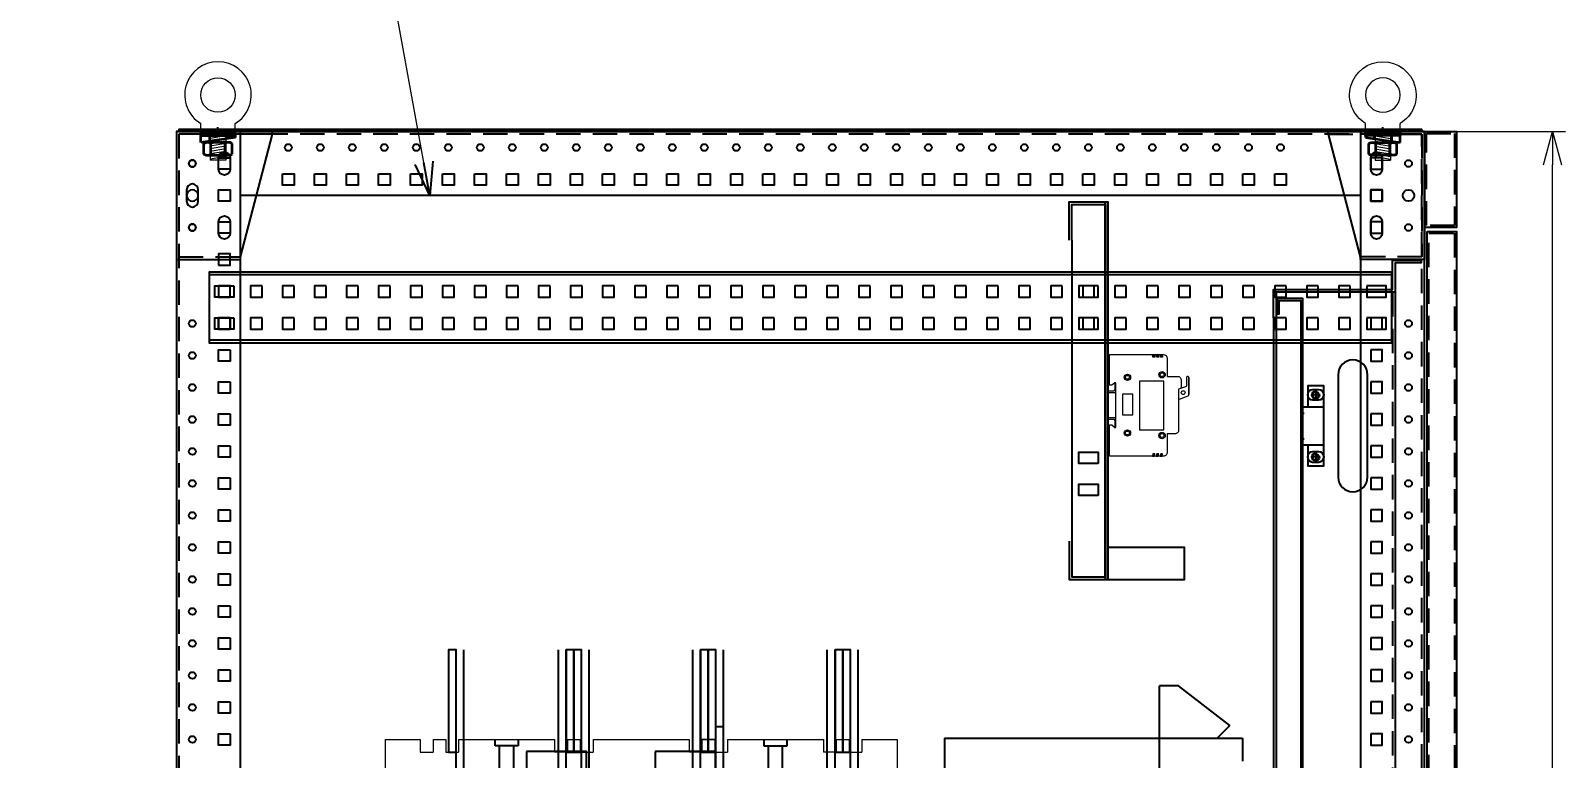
# Model space of a CAD drawing. Header units: millimetres. Extents: x 173893 to 258446, y -176540 to -123824.
# Drawn here: x 202005 to 203204, y -139556 to -138988 of the extents above; entities that cross this region are included whole.
import ezdxf

# ---------------------------------------------------------------- set-up
doc = ezdxf.new("R2010")
doc.units = ezdxf.units.MM
doc.header["$LTSCALE"] = 3
for name, pattern in [('ACAD_ISO04W100', [30, 24, -3, 0, -3]), ('CACHE2', [4.7625, 3.175, -1.5875]), ('HIDDEN', [9.525, 6.35, -3.175])]:
    doc.linetypes.add(name, pattern=pattern)
doc.layers.add('@.DM. KÍCH THƯỚC', color=8, linetype='Continuous', transparency=0.2)
for name, color, linetype in [('@.DM. NÉT CHÍNH', 7, 'Continuous'), ('@.DM. NÉT ĐỤC', 2, 'Continuous'), ('@.VISIBLE', 7, 'Continuous'), ('centerline', 6, 'ACAD_ISO04W100'), ('EQUIPMENT', 4, 'Continuous'), ('equipments', 2, 'Continuous'), ('Thiet bi', 7, 'Continuous')]:
    doc.layers.add(name, color=color, linetype=linetype)
doc.layers.add('FORT', color=2, linetype='Continuous', lineweight=35)
doc.layers.add('POINTILLE', color=8, linetype='CACHE2', lineweight=25)
doc.styles.add('Ann_w01', font='romans.shx', dxfattribs={"width": 0.6, "bigfont": 'chineset.shx'})
doc.dimstyles.new('Dim 01_SC20', dxfattribs={"dimscale": 20, "dimtxt": 2, "dimasz": 1.3, "dimexe": 0.5, "dimexo": 0.5, "dimgap": 0.5, "dimtad": 1, "dimdec": 1, "dimzin": 12, "dimdsep": 46, "dimtxsty": 'Ann_w01', "dimblk": 'OPEN30', "dimcen": 1.5, "dimclrd": 6, "dimclre": 6, "dimclrt": 3, "dimadec": 1, "dimazin": 3, "dimtm": 1e-09, "dimtfac": 1, "dimtdec": 1, "dimtix": 1, "dimtmove": 0, "dimatfit": 3, "dimldrblk": 'OPEN30', "dimfxl": 1, "dimtolj": 1, "dimlwd": 0, "dimlwe": 0, "dimarcsym": 0})

# ---------------------------------------------------------------- blocks, each defined once
blk = doc.blocks.new('_Open30')
at = {"color": 0, "linetype": 'ByBlock', "lineweight": -2}
for p, q in [((-1, 0.268), (0, 0)), ((0, 0), (-1, -0.268)), ((0, 0), (-1, 0))]:
    blk.add_line(p, q, dxfattribs=at)
blk = doc.blocks.new('*U91')
at = {"color": 1, "lineweight": 5, "ltscale": 2}
for p, q in [((-200, 35), (-172.5, 35)), ((-200, 35), (-200, 0)), ((-162.5, 35), (-152.5, 35)), ((-142.5, 35), (-67.5, 35)), ((-57.5, 35), (-47.5, 35)), ((-37.5, 35), (37.5, 35)), ((57.5, 35), (47.5, 35)), ((67.5, 35), (142.5, 35)), ((152.5, 35), (162.5, 35)), ((172.5, 35), (200, 35)), ((200, 35), (200, 0)), ((200, 0), (-200, 0))]:
    blk.add_line(p, q, dxfattribs=at)
at = {"color": 252, "lineweight": 5, "ltscale": 2}
for p, q in [((-172.5, 35), (-172.5, 25)), ((-172.5, 25), (-162.5, 25)), ((-162.5, 35), (-162.5, 25)), ((-152.5, 35), (-152.5, 25)), ((-152.5, 25), (-142.5, 25)), ((-142.5, 35), (-142.5, 25)), ((-67.5, 35), (-67.5, 25)), ((-57.5, 25), (-67.5, 25)), ((-57.5, 35), (-57.5, 25)), ((-47.5, 35), (-47.5, 25)), ((-47.5, 25), (-37.5, 25)), ((-37.5, 35), (-37.5, 25)), ((37.5, 35), (37.5, 25)), ((47.5, 25), (37.5, 25)), ((47.5, 35), (57.5, 35)), ((47.5, 35), (47.5, 25)), ((57.5, 35), (57.5, 25)), ((57.5, 25), (67.5, 25)), ((67.5, 35), (67.5, 25)), ((142.5, 35), (142.5, 25)), ((152.5, 25), (142.5, 25)), ((152.5, 35), (162.5, 35)), ((152.5, 35), (152.5, 25)), ((162.5, 35), (162.5, 25)), ((162.5, 25), (172.5, 25)), ((172.5, 35), (172.5, 25)), ((-99.5, 0), (-110.5, 0)), ((99.5, 0), (110.5, 0))]:
    blk.add_line(p, q, dxfattribs=at)
at = {"color": 252}
for p, q in [((-114, 30), (-114, 35)), ((-96, 30), (-114, 30)), ((-110.5, 0), (-110.5, 30)), ((-99.5, 0), (-99.5, 30)), ((-96, 35), (-96, 30)), ((96, 35), (96, 30)), ((96, 30), (114, 30)), ((99.5, 0), (99.5, 30)), ((110.5, 0), (110.5, 30)), ((114, 30), (114, 35))]:
    blk.add_line(p, q, dxfattribs=at)
blk = doc.blocks.new('*D614')
at = {"layer": '@.DM. KÍCH THƯỚC', "color": 6, "lineweight": 0, "transparency": 16777216}
for p, q in [((203103.9, -139066.4), (203203.9, -139066.4)), ((203193.9, -141240.4), (203193.9, -139092.4)), ((203103.9, -141266.4), (203203.9, -141266.4))]:
    blk.add_line(p, q, dxfattribs=at)
at = {"layer": 'Defpoints', "color": 0, "transparency": 16777216}
for p in [(203093.9, -139066.4), (203193.9, -139066.4), (203093.9, -141266.4)]:
    blk.add_point(p, dxfattribs=at)
at = {"layer": '@.DM. KÍCH THƯỚC', "color": 6, "lineweight": 0, "transparency": 16777216, "xscale": 26, "yscale": 26, "zscale": 26}
for p, rotation in [((203193.9, -139066.4), 90), ((203193.9, -141266.4), 270)]:
    blk.add_blockref('_Open30', p, dxfattribs=dict(at, rotation=rotation))
at = {"layer": '@.DM. KÍCH THƯỚC', "color": 3, "transparency": 16777216, "insert": (203163.9, -140166.4), "char_height": 40, "attachment_point": 5, "rotation": 90, "style": 'Ann_w01'}
blk.add_mtext('\\A1;2200', dxfattribs=at)
blk = doc.blocks.new('HL012 D')
at = {"color": 6, "linetype": 'Continuous'}
for p, q in [((13.5, 24.3), (6.5, 24.3)), ((10, 20.8), (10, 27.8)), ((10, -27.7), (10, -20.7)), ((13.5, -24.2), (6.5, -24.2))]:
    blk.add_line(p, q, dxfattribs=at)
at = {"layer": 'centerline'}
for p, q in [((-1, 10), (1, 10)), ((-1, -10), (1, -10))]:
    blk.add_line(p, q, dxfattribs=at)
at = {"layer": 'equipments'}
for points in [[(4, -15), (4, -31.5), (16, -31.5), (16, 31.5), (4, 31.5), (4, 15)], [(16, 15), (0, 15), (0, -15), (16, -15)]]:
    blk.add_lwpolyline(points, dxfattribs=at)
for centre in [(10, 24.3), (10, -24.2)]:
    blk.add_circle(centre, 2.5, dxfattribs=at)
at = {"layer": 'equipments', "color": 8}
for centre in [(10, 24.3), (10, -24.2)]:
    blk.add_arc(centre, 3, 0, 270, dxfattribs=at)
blk = doc.blocks.new('A$C95002fa8')
at = {"layer": '@.DM. NÉT CHÍNH'}
blk.add_lwpolyline([(0, 100), (75, 100), (75, 0), (25, 0), (25, 2), (0, 98)], close=True, dxfattribs=at)
at = {"layer": '@.DM. NÉT CHÍNH', "linetype": 'HIDDEN'}
blk.add_lwpolyline([(0, 98), (73, 98), (73, 2), (25, 2)], dxfattribs=at)
at = {"layer": '@.DM. NÉT ĐỤC'}
for points in [[(42, 70.5), (42, 79.5), (33, 79.5), (33, 70.5)], [(42, 45.5), (42, 54.5), (33, 54.5), (33, 45.5)], [(42, 20.5), (42, 29.5), (33, 29.5), (33, 20.5)]]:
    blk.add_lwpolyline(points, close=True, dxfattribs=at)
for centre, radius in [((62.5, 75), 2.7), ((62.5, 50), 4.5), ((62.5, 25), 2.7)]:
    blk.add_circle(centre, radius, dxfattribs=at)
blk = doc.blocks.new('HM12_COTE')
at = {"layer": 'FORT'}
for p, q in [((-11, 9.2), (-9.5, 10)), ((-11, 0.8), (-11, 9.2)), ((-9.5, 0), (-11, 0.8)), ((9.5, 10), (-9.5, 10)), ((-9.5, 0), (9.5, 0)), ((-5.5, 0.8), (-5.5, 9.2)), ((5.5, 0.8), (5.5, 9.2)), ((11, 9.2), (9.5, 10)), ((9.5, 0), (11, 0.8)), ((11, 0.8), (11, 9.2))]:
    blk.add_line(p, q, dxfattribs=at)
for centre, radius, start, end in [((-8.2, 5.1), 4.86, 55.6159, 124.3841), ((-8.2, 4.9), 4.86, 235.6159, 304.3841), ((0, -8.2), 18.2, 72.4121, 107.5879), ((0, 18.2), 18.2, 252.4121, 287.5879), ((8.2, 5.1), 4.86, 55.6159, 124.3841), ((8.2, 4.9), 4.86, 235.6159, 304.3841)]:
    blk.add_arc(centre, radius, start, end, dxfattribs=at)
blk = doc.blocks.new('CALE_M12_IPN')
at = {"layer": 'FORT'}
for p, q in [((-13.5, 3.61), (13.5, 3.61)), ((-13.5, -1.89), (-13.5, 3.61)), ((13.5, 1.89), (-13.5, -1.89)), ((13.5, 3.61), (13.5, 1.89))]:
    blk.add_line(p, q, dxfattribs=at)
at = {"layer": 'POINTILLE'}
for p, q in [((-7, 3.61), (-7, -0.98)), ((7, 3.61), (7, 0.98))]:
    blk.add_line(p, q, dxfattribs=at)
blk = doc.blocks.new('RONDELLE_M12')
at = {"layer": 'FORT'}
blk.add_lwpolyline([(-13.5, 2.5), (-13.5, 0), (13.5, 0), (13.5, 2.5)], close=True, dxfattribs=at)
at = {"layer": 'POINTILLE'}
for p, q in [((-7, 0), (-7, 2.5)), ((7, 0), (7, 2.5))]:
    blk.add_line(p, q, dxfattribs=at)
blk = doc.blocks.new('Lifting Side')
at = {"layer": 'centerline'}
blk.add_line((0, -2), (0, 2), dxfattribs=at)
at = {"layer": 'equipments', "lineweight": 0}
for p, q in [((-13.5, 0), (-13.5, 4.8)), ((13.5, 0), (-13.5, 0)), ((-6, 0), (-6, -24)), ((6, 0), (-6, 0)), ((6, 0), (6, -24)), ((13.5, 0), (13.5, 4.8)), ((6, -24), (-6, -24))]:
    blk.add_line(p, q, dxfattribs=at)
at = {"layer": 'equipments', "color": 8, "lineweight": 0}
for p, q in [((6, -1), (-6, -3)), ((6, -3), (-6, -5)), ((6, -5), (-6, -7)), ((6, -7), (-6, -9)), ((6, -9), (-6, -11)), ((6, -11), (-6, -13)), ((6, -13), (-6, -15)), ((6, -15), (-6, -17)), ((6, -17), (-6, -19)), ((6, -19), (-6, -21)), ((6, -21), (-6, -23))]:
    blk.add_line(p, q, dxfattribs=at)
at = {"layer": 'equipments', "lineweight": 0}
blk.add_circle((0, 27), 13.5, dxfattribs=at)
blk.add_arc((0, 27), 26, 301.2807, 238.7193, dxfattribs=at)
for name, p in [('RONDELLE_M12', (0, -4.5)), ('CALE_M12_IPN', (0, -8.1)), ('HM12_COTE', (0, -20))]:
    blk.add_blockref(name, p)

msp = doc.modelspace()

# ---------------------------------------------------------------- hatches: boundary and pattern name
at = {"lineweight": 9}
h = msp.add_hatch(dxfattribs=at)
h.set_pattern_fill('JIS_STN_2.5', color=256, scale=0.3, style=0)
h.set_pattern_definition([(315, (89798.2347, -101865.3232), (-0.530330086, -0.530330086), []), (315, (89798.7642, -101865.3232), (-0.530330086, -0.530330086), [0.36, -0.15])])
h.paths.add_polyline_path([(202881.39, -139240.66), (202882.92, -139240.66), (202883.31, -139242.62), (202881.78, -139242.62)])
h = msp.add_hatch(dxfattribs=at)
h.set_pattern_fill('JIS_STN_2.5', color=256, scale=0.3, style=0)
h.set_pattern_definition([(315, (89801.2347, -101865.3232), (-0.530330086, -0.530330086), []), (315, (89801.7642, -101865.3232), (-0.530330086, -0.530330086), [0.36, -0.15])])
h.paths.add_polyline_path([(202884.39, -139240.66), (202885.92, -139240.66), (202886.31, -139242.62), (202884.78, -139242.62)])
h = msp.add_hatch(dxfattribs=at)
h.set_pattern_fill('JIS_STN_2.5', color=256, scale=0.3, style=0)
h.set_pattern_definition([(315, (89804.2347, -101865.3232), (-0.530330086, -0.530330086), []), (315, (89804.7642, -101865.3232), (-0.530330086, -0.530330086), [0.36, -0.15])])
h.paths.add_polyline_path([(202887.39, -139240.66), (202888.92, -139240.66), (202889.31, -139242.62), (202887.78, -139242.62)])
h = msp.add_hatch(dxfattribs=at)
h.set_pattern_fill('JIS_STN_2.5', color=256, scale=0.3, style=0)
h.set_pattern_definition([(45, (89798.2347, -176695.4772), (-0.530330086, 0.530330086), []), (45, (89798.7642, -176695.4772), (-0.530330086, 0.530330086), [0.36, -0.15])])
h.paths.add_polyline_path([(202881.39, -139320.14), (202882.92, -139320.14), (202883.31, -139318.18), (202881.78, -139318.18)])
h = msp.add_hatch(dxfattribs=at)
h.set_pattern_fill('JIS_STN_2.5', color=256, scale=0.3, style=0)
h.set_pattern_definition([(45, (89801.2347, -176695.4772), (-0.530330086, 0.530330086), []), (45, (89801.7642, -176695.4772), (-0.530330086, 0.530330086), [0.36, -0.15])])
h.paths.add_polyline_path([(202884.39, -139320.14), (202885.92, -139320.14), (202886.31, -139318.18), (202884.78, -139318.18)])
h = msp.add_hatch(dxfattribs=at)
h.set_pattern_fill('JIS_STN_2.5', color=256, scale=0.3, style=0)
h.set_pattern_definition([(45, (89804.2347, -176695.4772), (-0.530330086, 0.530330086), []), (45, (89804.7642, -176695.4772), (-0.530330086, 0.530330086), [0.36, -0.15])])
h.paths.add_polyline_path([(202887.39, -139320.14), (202888.92, -139320.14), (202889.31, -139318.18), (202887.78, -139318.18)])

# ---------------------------------------------------------------- linework, layer by layer
msp.add_line((202903.83, -139267.03), (202901.83, -139267.7), dxfattribs=at)
at = {"color": 2}
for points in [[(202201.88, -139099.4), (202210.88, -139099.4), (202210.88, -139108.4), (202201.88, -139108.4)], [(202226.88, -139099.4), (202235.88, -139099.4), (202235.88, -139108.4), (202226.88, -139108.4)], [(202251.88, -139099.4), (202260.88, -139099.4), (202260.88, -139108.4), (202251.88, -139108.4)], [(202276.88, -139099.4), (202285.88, -139099.4), (202285.88, -139108.4), (202276.88, -139108.4)], [(202301.88, -139099.4), (202310.88, -139099.4), (202310.88, -139108.4), (202301.88, -139108.4)], [(202326.88, -139099.4), (202335.88, -139099.4), (202335.88, -139108.4), (202326.88, -139108.4)], [(202351.88, -139099.4), (202360.88, -139099.4), (202360.88, -139108.4), (202351.88, -139108.4)], [(202376.88, -139099.4), (202385.88, -139099.4), (202385.88, -139108.4), (202376.88, -139108.4)], [(202401.88, -139099.4), (202410.88, -139099.4), (202410.88, -139108.4), (202401.88, -139108.4)], [(202426.88, -139099.4), (202435.88, -139099.4), (202435.88, -139108.4), (202426.88, -139108.4)], [(202451.88, -139099.4), (202460.88, -139099.4), (202460.88, -139108.4), (202451.88, -139108.4)], [(202476.88, -139099.4), (202485.88, -139099.4), (202485.88, -139108.4), (202476.88, -139108.4)], [(202501.88, -139099.4), (202510.88, -139099.4), (202510.88, -139108.4), (202501.88, -139108.4)], [(202526.88, -139099.4), (202535.88, -139099.4), (202535.88, -139108.4), (202526.88, -139108.4)], [(202551.88, -139099.4), (202560.88, -139099.4), (202560.88, -139108.4), (202551.88, -139108.4)], [(202576.88, -139099.4), (202585.88, -139099.4), (202585.88, -139108.4), (202576.88, -139108.4)], [(202601.88, -139099.4), (202610.88, -139099.4), (202610.88, -139108.4), (202601.88, -139108.4)], [(202626.88, -139099.4), (202635.88, -139099.4), (202635.88, -139108.4), (202626.88, -139108.4)], [(202651.88, -139099.4), (202660.88, -139099.4), (202660.88, -139108.4), (202651.88, -139108.4)], [(202676.88, -139099.4), (202685.88, -139099.4), (202685.88, -139108.4), (202676.88, -139108.4)], [(202701.88, -139099.4), (202710.88, -139099.4), (202710.88, -139108.4), (202701.88, -139108.4)], [(202726.88, -139099.4), (202735.88, -139099.4), (202735.88, -139108.4), (202726.88, -139108.4)], [(202751.88, -139099.4), (202760.88, -139099.4), (202760.88, -139108.4), (202751.88, -139108.4)], [(202776.88, -139099.4), (202785.88, -139099.4), (202785.88, -139108.4), (202776.88, -139108.4)], [(202801.88, -139099.4), (202810.88, -139099.4), (202810.88, -139108.4), (202801.88, -139108.4)], [(202826.88, -139099.4), (202835.88, -139099.4), (202835.88, -139108.4), (202826.88, -139108.4)], [(202851.88, -139099.4), (202860.88, -139099.4), (202860.88, -139108.4), (202851.88, -139108.4)], [(202876.88, -139099.4), (202885.88, -139099.4), (202885.88, -139108.4), (202876.88, -139108.4)], [(202901.88, -139099.4), (202910.88, -139099.4), (202910.88, -139108.4), (202901.88, -139108.4)], [(202926.88, -139099.4), (202935.88, -139099.4), (202935.88, -139108.4), (202926.88, -139108.4)], [(202951.88, -139099.4), (202960.88, -139099.4), (202960.88, -139108.4), (202951.88, -139108.4)], [(202976.88, -139099.4), (202985.88, -139099.4), (202985.88, -139108.4), (202976.88, -139108.4)]]:
    msp.add_lwpolyline(points, close=True, dxfattribs=at)
at = {"lineweight": 9}
for points in [[(202852.88, -139262.7), (202851.63, -139262.7), (202851.63, -139262.95), (202849.54, -139264.7), (202847.88, -139264.7), (202847.88, -139240.66), (202889.88, -139240.66, -0.4142135), (202892.88, -139243.66), (202892.88, -139257.7), (202900.83, -139257.7, -0.4142136), (202903.83, -139260.7), (202903.83, -139267.03)], [(202901.83, -139267.7), (202901.83, -139299.7, -0.4142136), (202898.83, -139302.7), (202892.88, -139302.7), (202892.88, -139317.14, -0.4142136), (202889.88, -139320.14), (202847.88, -139320.14), (202847.88, -139295.7), (202849.54, -139295.7), (202851.63, -139297.45), (202851.63, -139297.7), (202852.88, -139297.7), (202852.88, -139262.7), (202851.63, -139262.7), (202851.63, -139262.95), (202849.54, -139264.7)], [(202909.83, -139258.7), (202909.83, -139272.01), (202909.83, -139258.7, 0.4142136), (202908.83, -139257.7), (202908.83, -139257.7, 0.4142136), (202907.83, -139258.7), (202907.83, -139264.98, -0.3228228), (202907.15, -139265.93), (202901.83, -139267.7), (202901.83, -139275.7), (202909.19, -139272.94, 0.3126334), (202909.83, -139272.01)]]:
    msp.add_lwpolyline(points, format="xyb", dxfattribs=at)
for points in [[(202881.39, -139240.66), (202882.92, -139240.66), (202883.31, -139242.62), (202881.78, -139242.62)], [(202881.39, -139240.66), (202882.92, -139240.66), (202883.31, -139242.62), (202881.78, -139242.62)], [(202884.39, -139240.66), (202885.92, -139240.66), (202886.31, -139242.62), (202884.78, -139242.62)], [(202884.39, -139240.66), (202885.92, -139240.66), (202886.31, -139242.62), (202884.78, -139242.62)], [(202887.39, -139240.66), (202888.92, -139240.66), (202889.31, -139242.62), (202887.78, -139242.62)], [(202887.39, -139240.66), (202888.92, -139240.66), (202889.31, -139242.62), (202887.78, -139242.62)], [(202881.39, -139320.14), (202882.92, -139320.14), (202883.31, -139318.18), (202881.78, -139318.18)], [(202884.39, -139320.14), (202885.92, -139320.14), (202886.31, -139318.18), (202884.78, -139318.18)], [(202887.39, -139320.14), (202888.92, -139320.14), (202889.31, -139318.18), (202887.78, -139318.18)]]:
    msp.add_lwpolyline(points, close=True, dxfattribs=at)
at = {"color": 8, "lineweight": 9}
msp.add_lwpolyline([(202852.88, -139297.7), (202852.88, -139291.2, 0.4142136), (202851.88, -139290.2), (202847.88, -139290.2, -0.4142136), (202846.88, -139289.2), (202846.88, -139271.2, -0.4142136), (202847.88, -139270.2), (202851.88, -139270.2, 0.4142136), (202852.88, -139269.2), (202852.88, -139262.7), (202851.88, -139262.7), (202851.88, -139268.2, -0.4142136), (202850.88, -139269.2), (202847.88, -139269.2, 0.4142136), (202845.88, -139271.2), (202845.88, -139289.2, 0.4142136), (202847.88, -139291.2), (202850.88, -139291.2, -0.4142136), (202851.88, -139292.2), (202851.88, -139297.7)], format="xyb", close=True, dxfattribs=at)
for points in [[(202871.24, -139299.52), (202890.23, -139299.52), (202890.23, -139261.42), (202871.24, -139261.42)], [(202857.94, -139287.7), (202865.94, -139287.7), (202865.94, -139271.7), (202857.94, -139271.7)]]:
    msp.add_lwpolyline(points, close=True, dxfattribs=at)
msp.add_lwpolyline([(202331.38, -139551.4), (202337.38, -139551.4), (202337.38, -139471.4), (202331.38, -139471.4)], close=True)
msp.add_lwpolyline([(202331.38, -139551.4), (202337.38, -139551.4), (202337.38, -139471.4), (202331.38, -139471.4)], close=True)
at = {"color": 2}
for centre in [(202206.38, -139078.9), (202231.38, -139078.9), (202256.38, -139078.9), (202281.38, -139078.9), (202306.38, -139078.9), (202331.38, -139078.9), (202356.38, -139078.9), (202381.38, -139078.9), (202406.38, -139078.9), (202431.38, -139078.9), (202456.38, -139078.9), (202481.38, -139078.9), (202506.38, -139078.9), (202531.38, -139078.9), (202556.38, -139078.9), (202581.38, -139078.9), (202606.38, -139078.9), (202631.38, -139078.9), (202656.38, -139078.9), (202681.38, -139078.9), (202706.38, -139078.9), (202731.38, -139078.9), (202756.38, -139078.9), (202781.38, -139078.9), (202806.38, -139078.9), (202831.38, -139078.9), (202856.38, -139078.9), (202881.38, -139078.9), (202906.38, -139078.9), (202931.38, -139078.9), (202956.38, -139078.9), (202981.38, -139078.9)]:
    msp.add_circle(centre, 2.7, dxfattribs=at)
at = {"color": 8, "lineweight": 9}
for centre, radius in [((202861.8, -139258.43), 2.5), ((202861.8, -139258.43), 1.5), ((202888.87, -139256.43), 2.5), ((202888.87, -139256.43), 1.5), ((202861.8, -139301.96), 2.5), ((202861.8, -139301.96), 1.5), ((202888.87, -139303.96), 2.5), ((202888.87, -139303.96), 1.5)]:
    msp.add_circle(centre, radius, dxfattribs=at)
at = {"lineweight": 9}
msp.add_circle((202905.39, -139270.4), 1.5, dxfattribs=at)
at = {"layer": '@.DM. NÉT CHÍNH', "linetype": 'Continuous'}
msp.add_line((202818.38, -139151.4), (202818.38, -139386.4), dxfattribs=at)
at = {"layer": '@.DM. NÉT CHÍNH', "color": 1}
for p, q in [((203068.38, -139178.4), (202144.38, -139178.4)), ((203068.38, -139229.4), (202144.38, -139229.4))]:
    msp.add_line(p, q, dxfattribs=at)
at = {"layer": '@.DM. NÉT CHÍNH', "color": 6, "linetype": 'HIDDEN'}
msp.add_line((203068.88, -139191.9), (203068.88, -141040.9), dxfattribs=at)
at = {"layer": '@.DM. NÉT CHÍNH', "color": 6}
for p, q in [((203070.88, -139191.9), (203070.88, -141040.9)), ((202975.88, -139211.9), (202975.88, -141020.9)), ((202977.88, -139211.9), (202977.88, -141020.9))]:
    msp.add_line(p, q, dxfattribs=at)
at = {"layer": '@.DM. NÉT CHÍNH'}
for points in [[(203093.88, -139066.4), (202118.88, -139066.4), (202118.88, -141166.4), (203093.88, -141166.4)], [(202120.88, -139066.4), (203091.88, -139066.4), (203091.88, -139064.9), (202120.88, -139064.9)]]:
    msp.add_lwpolyline(points, close=True, dxfattribs=at)
at = {"layer": '@.DM. NÉT CHÍNH', "linetype": 'HIDDEN'}
msp.add_lwpolyline([(203091.88, -139068.4), (202120.88, -139068.4), (202120.88, -141164.4), (203091.88, -141164.4)], close=True, dxfattribs=at)
at = {"layer": '@.DM. NÉT CHÍNH'}
for points in [[(202168.88, -141166.4), (202168.88, -139066.4)], [(203043.88, -139066.4), (203043.88, -141166.4)], [(203043.88, -139116.4), (202168.88, -139116.4)]]:
    msp.add_lwpolyline(points, dxfattribs=at)
at = {"layer": '@.DM. NÉT CHÍNH', "color": 1}
for points in [[(203093.88, -139066.4), (203118.88, -139066.4), (203118.88, -139141.4), (203093.88, -139141.4)], [(203068.38, -139176.4), (202144.38, -139176.4), (202144.38, -139231.4), (203068.38, -139231.4)], [(202163.88, -139186.9), (202163.88, -139195.9), (202148.88, -139195.9), (202148.88, -139186.9)], [(202185.88, -139186.9), (202176.88, -139186.9), (202176.88, -139195.9), (202185.88, -139195.9)], [(202210.88, -139186.9), (202201.88, -139186.9), (202201.88, -139195.9), (202210.88, -139195.9)], [(202235.88, -139186.9), (202226.88, -139186.9), (202226.88, -139195.9), (202235.88, -139195.9)], [(202260.88, -139186.9), (202251.88, -139186.9), (202251.88, -139195.9), (202260.88, -139195.9)], [(202285.88, -139186.9), (202276.88, -139186.9), (202276.88, -139195.9), (202285.88, -139195.9)], [(202310.88, -139186.9), (202301.88, -139186.9), (202301.88, -139195.9), (202310.88, -139195.9)], [(202335.88, -139186.9), (202326.88, -139186.9), (202326.88, -139195.9), (202335.88, -139195.9)], [(202360.88, -139186.9), (202351.88, -139186.9), (202351.88, -139195.9), (202360.88, -139195.9)], [(202385.88, -139186.9), (202376.88, -139186.9), (202376.88, -139195.9), (202385.88, -139195.9)], [(202410.88, -139186.9), (202401.88, -139186.9), (202401.88, -139195.9), (202410.88, -139195.9)], [(202435.88, -139186.9), (202426.88, -139186.9), (202426.88, -139195.9), (202435.88, -139195.9)], [(202460.88, -139186.9), (202451.88, -139186.9), (202451.88, -139195.9), (202460.88, -139195.9)], [(202485.88, -139186.9), (202476.88, -139186.9), (202476.88, -139195.9), (202485.88, -139195.9)], [(202510.88, -139186.9), (202501.88, -139186.9), (202501.88, -139195.9), (202510.88, -139195.9)], [(202535.88, -139186.9), (202526.88, -139186.9), (202526.88, -139195.9), (202535.88, -139195.9)], [(202560.88, -139186.9), (202551.88, -139186.9), (202551.88, -139195.9), (202560.88, -139195.9)], [(202585.88, -139186.9), (202576.88, -139186.9), (202576.88, -139195.9), (202585.88, -139195.9)], [(202610.88, -139186.9), (202601.88, -139186.9), (202601.88, -139195.9), (202610.88, -139195.9)], [(202635.88, -139186.9), (202626.88, -139186.9), (202626.88, -139195.9), (202635.88, -139195.9)], [(202660.88, -139186.9), (202651.88, -139186.9), (202651.88, -139195.9), (202660.88, -139195.9)], [(202685.88, -139186.9), (202676.88, -139186.9), (202676.88, -139195.9), (202685.88, -139195.9)], [(202710.88, -139186.9), (202701.88, -139186.9), (202701.88, -139195.9), (202710.88, -139195.9)], [(202735.88, -139186.9), (202726.88, -139186.9), (202726.88, -139195.9), (202735.88, -139195.9)], [(202760.88, -139186.9), (202751.88, -139186.9), (202751.88, -139195.9), (202760.88, -139195.9)], [(202785.88, -139186.9), (202776.88, -139186.9), (202776.88, -139195.9), (202785.88, -139195.9)], [(202810.88, -139186.9), (202801.88, -139186.9), (202801.88, -139195.9), (202810.88, -139195.9)], [(202835.88, -139186.9), (202826.88, -139186.9), (202826.88, -139195.9), (202835.88, -139195.9)], [(202860.88, -139186.9), (202851.88, -139186.9), (202851.88, -139195.9), (202860.88, -139195.9)], [(202885.88, -139186.9), (202876.88, -139186.9), (202876.88, -139195.9), (202885.88, -139195.9)], [(202910.88, -139186.9), (202901.88, -139186.9), (202901.88, -139195.9), (202910.88, -139195.9)], [(202935.88, -139186.9), (202926.88, -139186.9), (202926.88, -139195.9), (202935.88, -139195.9)], [(202960.88, -139186.9), (202951.88, -139186.9), (202951.88, -139195.9), (202960.88, -139195.9)], [(202985.88, -139186.9), (202976.88, -139186.9), (202976.88, -139195.9), (202985.88, -139195.9)], [(203010.88, -139186.9), (203001.88, -139186.9), (203001.88, -139195.9), (203010.88, -139195.9)], [(203035.88, -139186.9), (203026.88, -139186.9), (203026.88, -139195.9), (203035.88, -139195.9)], [(203048.88, -139186.9), (203048.88, -139195.9), (203063.88, -139195.9), (203063.88, -139186.9)], [(202163.88, -139211.9), (202163.88, -139220.9), (202148.88, -139220.9), (202148.88, -139211.9)], [(202185.88, -139211.9), (202176.88, -139211.9), (202176.88, -139220.9), (202185.88, -139220.9)], [(202210.88, -139211.9), (202201.88, -139211.9), (202201.88, -139220.9), (202210.88, -139220.9)], [(202235.88, -139211.9), (202226.88, -139211.9), (202226.88, -139220.9), (202235.88, -139220.9)], [(202260.88, -139211.9), (202251.88, -139211.9), (202251.88, -139220.9), (202260.88, -139220.9)], [(202285.88, -139211.9), (202276.88, -139211.9), (202276.88, -139220.9), (202285.88, -139220.9)], [(202310.88, -139211.9), (202301.88, -139211.9), (202301.88, -139220.9), (202310.88, -139220.9)], [(202335.88, -139211.9), (202326.88, -139211.9), (202326.88, -139220.9), (202335.88, -139220.9)], [(202360.88, -139211.9), (202351.88, -139211.9), (202351.88, -139220.9), (202360.88, -139220.9)], [(202385.88, -139211.9), (202376.88, -139211.9), (202376.88, -139220.9), (202385.88, -139220.9)], [(202410.88, -139211.9), (202401.88, -139211.9), (202401.88, -139220.9), (202410.88, -139220.9)], [(202435.88, -139211.9), (202426.88, -139211.9), (202426.88, -139220.9), (202435.88, -139220.9)], [(202460.88, -139211.9), (202451.88, -139211.9), (202451.88, -139220.9), (202460.88, -139220.9)], [(202485.88, -139211.9), (202476.88, -139211.9), (202476.88, -139220.9), (202485.88, -139220.9)], [(202510.88, -139211.9), (202501.88, -139211.9), (202501.88, -139220.9), (202510.88, -139220.9)], [(202535.88, -139211.9), (202526.88, -139211.9), (202526.88, -139220.9), (202535.88, -139220.9)], [(202560.88, -139211.9), (202551.88, -139211.9), (202551.88, -139220.9), (202560.88, -139220.9)], [(202585.88, -139211.9), (202576.88, -139211.9), (202576.88, -139220.9), (202585.88, -139220.9)], [(202610.88, -139211.9), (202601.88, -139211.9), (202601.88, -139220.9), (202610.88, -139220.9)], [(202635.88, -139211.9), (202626.88, -139211.9), (202626.88, -139220.9), (202635.88, -139220.9)], [(202660.88, -139211.9), (202651.88, -139211.9), (202651.88, -139220.9), (202660.88, -139220.9)], [(202685.88, -139211.9), (202676.88, -139211.9), (202676.88, -139220.9), (202685.88, -139220.9)], [(202710.88, -139211.9), (202701.88, -139211.9), (202701.88, -139220.9), (202710.88, -139220.9)], [(202735.88, -139211.9), (202726.88, -139211.9), (202726.88, -139220.9), (202735.88, -139220.9)], [(202760.88, -139211.9), (202751.88, -139211.9), (202751.88, -139220.9), (202760.88, -139220.9)], [(202785.88, -139211.9), (202776.88, -139211.9), (202776.88, -139220.9), (202785.88, -139220.9)], [(202810.88, -139211.9), (202801.88, -139211.9), (202801.88, -139220.9), (202810.88, -139220.9)], [(202835.88, -139211.9), (202826.88, -139211.9), (202826.88, -139220.9), (202835.88, -139220.9)], [(202860.88, -139211.9), (202851.88, -139211.9), (202851.88, -139220.9), (202860.88, -139220.9)], [(202885.88, -139211.9), (202876.88, -139211.9), (202876.88, -139220.9), (202885.88, -139220.9)], [(202910.88, -139211.9), (202901.88, -139211.9), (202901.88, -139220.9), (202910.88, -139220.9)], [(202935.88, -139211.9), (202926.88, -139211.9), (202926.88, -139220.9), (202935.88, -139220.9)], [(202960.88, -139211.9), (202951.88, -139211.9), (202951.88, -139220.9), (202960.88, -139220.9)], [(202985.88, -139211.9), (202976.88, -139211.9), (202976.88, -139220.9), (202985.88, -139220.9)], [(203010.88, -139211.9), (203001.88, -139211.9), (203001.88, -139220.9), (203010.88, -139220.9)], [(203035.88, -139211.9), (203026.88, -139211.9), (203026.88, -139220.9), (203035.88, -139220.9)], [(203048.88, -139211.9), (203048.88, -139220.9), (203063.88, -139220.9), (203063.88, -139211.9)]]:
    msp.add_lwpolyline(points, close=True, dxfattribs=at)
at = {"layer": '@.DM. NÉT CHÍNH', "color": 1, "linetype": 'HIDDEN'}
msp.add_lwpolyline([(203095.38, -139067.9), (203117.38, -139067.9), (203117.38, -139139.9), (203095.38, -139139.9)], close=True, dxfattribs=at)
at = {"layer": '@.DM. NÉT CHÍNH', "color": 2}
for points in [[(202160.88, -139086.9), (202160.88, -139095.9, -1), (202151.88, -139095.9), (202151.88, -139086.9, -1)], [(203060.88, -139086.9), (203060.88, -139095.9, -1), (203051.88, -139095.9), (203051.88, -139086.9, -1)], [(202135.88, -139120.9), (202135.88, -139111.9, 1), (202126.88, -139111.9), (202126.88, -139120.9, 1)], [(202160.88, -139136.9), (202160.88, -139145.9, -1), (202151.88, -139145.9), (202151.88, -139136.9, -1)], [(203060.88, -139136.9), (203060.88, -139145.9, -1), (203051.88, -139145.9), (203051.88, -139136.9, -1)]]:
    msp.add_lwpolyline(points, format="xyb", close=True, dxfattribs=at)
for points in [[(202160.88, -139120.9), (202151.88, -139120.9), (202151.88, -139111.9), (202160.88, -139111.9)], [(203051.88, -139120.9), (203051.88, -139111.9), (203060.88, -139111.9), (203060.88, -139120.9)], [(202160.88, -139211.9), (202160.88, -139220.9), (202151.88, -139220.9), (202151.88, -139211.9)], [(203051.88, -139211.9), (203051.88, -139220.9), (203060.88, -139220.9), (203060.88, -139211.9)], [(202160.88, -139236.9), (202160.88, -139245.9), (202151.88, -139245.9), (202151.88, -139236.9)], [(203051.88, -139236.9), (203051.88, -139245.9), (203060.88, -139245.9), (203060.88, -139236.9)], [(202160.88, -139261.9), (202160.88, -139270.9), (202151.88, -139270.9), (202151.88, -139261.9)], [(203051.88, -139261.9), (203051.88, -139270.9), (203060.88, -139270.9), (203060.88, -139261.9)], [(202160.88, -139286.9), (202160.88, -139295.9), (202151.88, -139295.9), (202151.88, -139286.9)], [(203051.88, -139286.9), (203051.88, -139295.9), (203060.88, -139295.9), (203060.88, -139286.9)], [(202160.88, -139311.9), (202160.88, -139320.9), (202151.88, -139320.9), (202151.88, -139311.9)], [(203051.88, -139311.9), (203051.88, -139320.9), (203060.88, -139320.9), (203060.88, -139311.9)], [(202160.88, -139336.9), (202160.88, -139345.9), (202151.88, -139345.9), (202151.88, -139336.9)], [(203051.88, -139336.9), (203051.88, -139345.9), (203060.88, -139345.9), (203060.88, -139336.9)], [(202160.88, -139361.9), (202160.88, -139370.9), (202151.88, -139370.9), (202151.88, -139361.9)], [(203051.88, -139361.9), (203051.88, -139370.9), (203060.88, -139370.9), (203060.88, -139361.9)], [(202160.88, -139386.9), (202160.88, -139395.9), (202151.88, -139395.9), (202151.88, -139386.9)], [(203051.88, -139386.9), (203051.88, -139395.9), (203060.88, -139395.9), (203060.88, -139386.9)], [(202160.88, -139411.9), (202160.88, -139420.9), (202151.88, -139420.9), (202151.88, -139411.9)], [(203051.88, -139411.9), (203051.88, -139420.9), (203060.88, -139420.9), (203060.88, -139411.9)], [(202160.88, -139436.9), (202160.88, -139445.9), (202151.88, -139445.9), (202151.88, -139436.9)], [(203051.88, -139436.9), (203051.88, -139445.9), (203060.88, -139445.9), (203060.88, -139436.9)], [(202160.88, -139461.9), (202160.88, -139470.9), (202151.88, -139470.9), (202151.88, -139461.9)], [(203051.88, -139461.9), (203051.88, -139470.9), (203060.88, -139470.9), (203060.88, -139461.9)], [(202160.88, -139486.9), (202160.88, -139495.9), (202151.88, -139495.9), (202151.88, -139486.9)], [(203051.88, -139486.9), (203051.88, -139495.9), (203060.88, -139495.9), (203060.88, -139486.9)], [(202160.88, -139511.9), (202160.88, -139520.9), (202151.88, -139520.9), (202151.88, -139511.9)], [(203051.88, -139511.9), (203051.88, -139520.9), (203060.88, -139520.9), (203060.88, -139511.9)], [(202160.88, -139536.9), (202160.88, -139545.9), (202151.88, -139545.9), (202151.88, -139536.9)], [(203051.88, -139536.9), (203051.88, -139545.9), (203060.88, -139545.9), (203060.88, -139536.9)]]:
    msp.add_lwpolyline(points, close=True, dxfattribs=at)
at = {"layer": '@.DM. NÉT CHÍNH', "color": 4}
for points in [[(203095.88, -139144.4), (203118.88, -139144.4), (203118.88, -141088.4), (203095.88, -141088.4)], [(202978.88, -141023.9), (202978.88, -141035.9), (202998.88, -141035.9), (202998.88, -139196.9), (202978.88, -139196.9), (202978.88, -139208.9), (202980.38, -139208.9), (202980.38, -139198.4), (202997.38, -139198.4), (202997.38, -141034.4), (202980.38, -141034.4), (202980.38, -141023.9)]]:
    msp.add_lwpolyline(points, close=True, dxfattribs=at)
at = {"layer": '@.DM. NÉT CHÍNH', "color": 4, "linetype": 'HIDDEN'}
msp.add_lwpolyline([(203097.38, -139145.9), (203117.38, -139145.9), (203117.38, -141086.9), (203097.38, -141086.9)], close=True, dxfattribs=at)
at = {"layer": '@.DM. NÉT CHÍNH', "linetype": 'Continuous'}
for points in [[(202151.88, -139170.9), (202160.88, -139170.9), (202160.88, -139161.9), (202151.88, -139161.9)], [(202151.88, -139195.9), (202160.88, -139195.9), (202160.88, -139186.9), (202151.88, -139186.9)], [(202151.88, -139220.9), (202160.88, -139220.9), (202160.88, -139211.9), (202151.88, -139211.9)], [(202846.38, -139416.4), (202906.38, -139416.4), (202906.38, -139391.4), (202846.38, -139391.4)]]:
    msp.add_lwpolyline(points, close=True, dxfattribs=at)
at = {"layer": '@.DM. NÉT CHÍNH', "color": 6}
msp.add_lwpolyline([(202975.88, -139211.9), (202975.88, -139189.9), (203068.88, -139189.9), (203068.88, -139166.9), (203091.38, -139166.9), (203091.38, -139168.9), (203070.88, -139168.9), (203070.88, -139191.9), (202977.88, -139191.9), (202977.88, -139211.9)], close=True, dxfattribs=at)
for points in [[(203049.38, -139336.4), (203049.38, -139256.4, 1), (203026.38, -139256.4), (203026.38, -139336.4, 1)], [(203011.38, -139268.15), (203006.38, -139268.15, 1), (203006.38, -139276.15), (203011.38, -139276.15, 1)], [(203006.38, -139324.65), (203011.38, -139324.65, 1), (203011.38, -139316.65), (203006.38, -139316.65, 1)]]:
    msp.add_lwpolyline(points, format="xyb", close=True, dxfattribs=at)
at = {"layer": '@.DM. NÉT CHÍNH', "linetype": 'Continuous'}
for points in [[(202489.38, -140076.4), (202489.38, -139966.4), (202337.38, -139966.4), (202337.38, -139471.4)], [(202495.38, -140076.4), (202495.38, -139960.4), (202343.38, -139960.4), (202343.38, -139471.4)]]:
    msp.add_lwpolyline(points, dxfattribs=at)
at = {"layer": '@.DM. NÉT CHÍNH', "color": 2}
for centre, radius in [((202131.38, -139091.4), 2.7), ((203081.38, -139091.4), 2.7), ((203081.38, -139116.4), 4.5), ((202131.38, -139141.4), 2.7), ((203081.38, -139141.4), 2.7), ((202131.38, -139216.4), 2.7), ((203081.38, -139216.4), 2.7), ((202131.38, -139241.4), 2.7), ((203081.38, -139241.4), 2.7), ((202131.38, -139266.4), 2.7), ((203081.38, -139266.4), 2.7), ((202131.38, -139291.4), 2.7), ((203081.38, -139291.4), 2.7), ((202131.38, -139316.4), 2.7), ((203081.38, -139316.4), 2.7), ((202131.38, -139341.4), 2.7), ((203081.38, -139341.4), 2.7), ((202131.38, -139366.4), 2.7), ((203081.38, -139366.4), 2.7), ((202131.38, -139391.4), 2.7), ((203081.38, -139391.4), 2.7), ((202131.38, -139416.4), 2.7), ((203081.38, -139416.4), 2.7), ((202131.38, -139441.4), 2.7), ((203081.38, -139441.4), 2.7), ((202131.38, -139466.4), 2.7), ((203081.38, -139466.4), 2.7), ((202131.38, -139491.4), 2.7), ((203081.38, -139491.4), 2.7), ((202131.38, -139516.4), 2.7), ((203081.38, -139516.4), 2.7), ((202131.38, -139541.4), 2.7), ((203081.38, -139541.4), 2.7)]:
    msp.add_circle(centre, radius, dxfattribs=at)
at = {"layer": '@.VISIBLE', "color": 2}
msp.add_line((202540.38, -139531.4), (202546.38, -139531.4), dxfattribs=at)
at = {"layer": '@.VISIBLE'}
for points in [[(202816.38, -139386.4), (202816.38, -139416.4), (202846.38, -139416.4), (202846.38, -139121.4)], [(202816.38, -139151.4), (202816.38, -139121.4), (202846.38, -139121.4), (202846.38, -139416.4)], [(202818.38, -139386.4), (202818.38, -139414.4), (202844.38, -139414.4), (202844.38, -139121.4)], [(202818.38, -139151.4), (202818.38, -139123.4), (202844.38, -139123.4), (202844.38, -139416.4)]]:
    msp.add_lwpolyline(points, dxfattribs=at)
for points in [[(202838.88, -139186.9), (202823.88, -139186.9), (202823.88, -139195.9), (202838.88, -139195.9)], [(202838.88, -139211.9), (202823.88, -139211.9), (202823.88, -139220.9), (202838.88, -139220.9)], [(202838.88, -139325.9), (202823.88, -139325.9), (202823.88, -139316.9), (202838.88, -139316.9)], [(202838.88, -139350.9), (202823.88, -139350.9), (202823.88, -139341.9), (202838.88, -139341.9)]]:
    msp.add_lwpolyline(points, close=True, dxfattribs=at)
at = {"layer": '@.VISIBLE', "color": 4}
for points in [[(202565.38, -140036.4), (202565.38, -139930.4), (202417.38, -139930.4), (202417.38, -139471.4)], [(202571.38, -140036.4), (202571.38, -139924.4), (202423.38, -139924.4), (202423.38, -139471.4)], [(202587.38, -140036.4), (202587.38, -139922.4), (202435.38, -139922.4), (202435.38, -139471.4)], [(202593.38, -140036.4), (202593.38, -139916.4), (202441.38, -139916.4), (202441.38, -139471.4)]]:
    msp.add_lwpolyline(points, dxfattribs=at)
for points in [[(202423.38, -139551.4), (202429.38, -139551.4), (202429.38, -139471.4), (202423.38, -139471.4)], [(202423.38, -139551.4), (202429.38, -139551.4), (202429.38, -139471.4), (202423.38, -139471.4)], [(202429.38, -139551.4), (202435.38, -139551.4), (202435.38, -139471.4), (202429.38, -139471.4)], [(202429.38, -139551.4), (202435.38, -139551.4), (202435.38, -139471.4), (202429.38, -139471.4)]]:
    msp.add_lwpolyline(points, close=True, dxfattribs=at)
at = {"layer": '@.VISIBLE', "color": 2}
for points in [[(202670.38, -140036.4), (202670.38, -139886.4), (202522.38, -139886.4), (202522.38, -139471.4)], [(202676.38, -140036.4), (202676.38, -139880.4), (202528.38, -139880.4), (202528.38, -139471.4)], [(202692.38, -140036.4), (202692.38, -139878.4), (202540.38, -139878.4), (202540.38, -139471.4)], [(202692.38, -140076.4), (202692.38, -139878.4), (202540.38, -139878.4), (202540.38, -139471.4)], [(202698.38, -140036.4), (202698.38, -139872.4), (202546.38, -139872.4), (202546.38, -139471.4)], [(202698.38, -140076.4), (202698.38, -139872.4), (202546.38, -139872.4), (202546.38, -139471.4)]]:
    msp.add_lwpolyline(points, dxfattribs=at)
for points in [[(202528.38, -139551.4), (202534.38, -139551.4), (202534.38, -139471.4), (202528.38, -139471.4)], [(202528.38, -139551.4), (202534.38, -139551.4), (202534.38, -139471.4), (202528.38, -139471.4)], [(202534.38, -139551.4), (202540.38, -139551.4), (202540.38, -139471.4), (202534.38, -139471.4)], [(202534.38, -139551.4), (202540.38, -139551.4), (202540.38, -139471.4), (202534.38, -139471.4)]]:
    msp.add_lwpolyline(points, close=True, dxfattribs=at)
at = {"layer": '@.VISIBLE', "color": 1}
for points in [[(202775.38, -140036.4), (202775.38, -139806.4), (202627.38, -139806.4), (202627.38, -139471.4)], [(202781.38, -140036.4), (202781.38, -139800.4), (202633.38, -139800.4), (202633.38, -139471.4)], [(202797.38, -140036.4), (202797.38, -139798.4), (202645.38, -139798.4), (202645.38, -139471.4)], [(202803.38, -140036.4), (202803.38, -139792.4), (202651.38, -139792.4), (202651.38, -139471.4)]]:
    msp.add_lwpolyline(points, dxfattribs=at)
for points in [[(202633.38, -139551.4), (202639.38, -139551.4), (202639.38, -139471.4), (202633.38, -139471.4)], [(202633.38, -139551.4), (202639.38, -139551.4), (202639.38, -139471.4), (202633.38, -139471.4)], [(202639.38, -139551.4), (202645.38, -139551.4), (202645.38, -139471.4), (202639.38, -139471.4)], [(202639.38, -139551.4), (202645.38, -139551.4), (202645.38, -139471.4), (202639.38, -139471.4)]]:
    msp.add_lwpolyline(points, close=True, dxfattribs=at)
at = {"layer": 'EQUIPMENT'}
for points in [[(202392.33, -139550.87), (202392.33, -139740.87), (202439.33, -139740.87), (202439.33, -139550.87)], [(202492.91, -139550.87), (202492.91, -139740.87), (202539.91, -139740.87), (202539.91, -139550.87)]]:
    msp.add_lwpolyline(points, close=True, dxfattribs=at)
at = {"layer": 'Thiet bi', "color": 253}
for p, q in [((202886.83, -139540.4), (202886.83, -139499.4)), ((202901.83, -139499.4), (202886.83, -139499.4)), ((202941.83, -139530.4), (202901.83, -139499.4)), ((202718.83, -139540.4), (202718.83, -139622.4)), ((202718.83, -139540.4), (202951.83, -139540.4)), ((202941.83, -139530.4), (202931.83, -139540.4)), ((202951.83, -139540.4), (202951.83, -139558.41))]:
    msp.add_line(p, q, dxfattribs=at)
at = {"layer": 'Thiet bi', "color": 254}
msp.add_line((202886.83, -139676.19), (202886.83, -139540.4), dxfattribs=at)
at = {"layer": 'Thiet bi', "color": 1, "linetype": 'HIDDEN', "ltscale": 10}
msp.add_lwpolyline([(202998.88, -139552.14), (202998.88, -139524.02), (202997.38, -139525.73), (202997.38, -139553.85)], close=True, dxfattribs=at)

# ---------------------------------------------------------------- block references
msp.add_blockref('*U91', (202481.88, -139576.4))
at = {"layer": '@.DM. NÉT CHÍNH', "xscale": -1}
msp.add_blockref('A$C95002fa8', (202193.88, -139166.4), dxfattribs=at)
at = {"layer": '@.DM. NÉT CHÍNH'}
msp.add_blockref('A$C95002fa8', (203018.88, -139166.4), dxfattribs=at)
at = {"layer": 'equipments'}
msp.add_blockref('Lifting Side', (202151.38, -139064.9), dxfattribs=at)
at = {"layer": 'equipments', "xscale": -1}
msp.add_blockref('Lifting Side', (203061.38, -139064.9), dxfattribs=at)
at = {"layer": 'equipments', "xscale": -1, "rotation": 180}
msp.add_blockref('HL012 D', (202998.88, -139296.4), dxfattribs=at)

# ---------------------------------------------------------------- dimensions: what is measured, and where the dimension line sits
at = {"layer": '@.DM. KÍCH THƯỚC'}
dim = msp.add_linear_dim(base=(203193.88, -139066.4), p1=(203093.88, -141266.4), p2=(203093.88, -139066.4), angle=90, dimstyle='Dim 01_SC20', dxfattribs=at)
dim.commit()
dim.dimension.update_dxf_attribs({"geometry": '*D614', "text_midpoint": (203163.88, -140166.4)})

# ---------------------------------------------------------------- leaders
msp.add_leader([(202316.9, -139116.4), (202214.37, -138550.33), (201850.72, -138550.33)], dimstyle='Dim 01_SC20', override={"dimgap": 0.5, "dimtad": 0})

doc.saveas('drawing.dxf')
